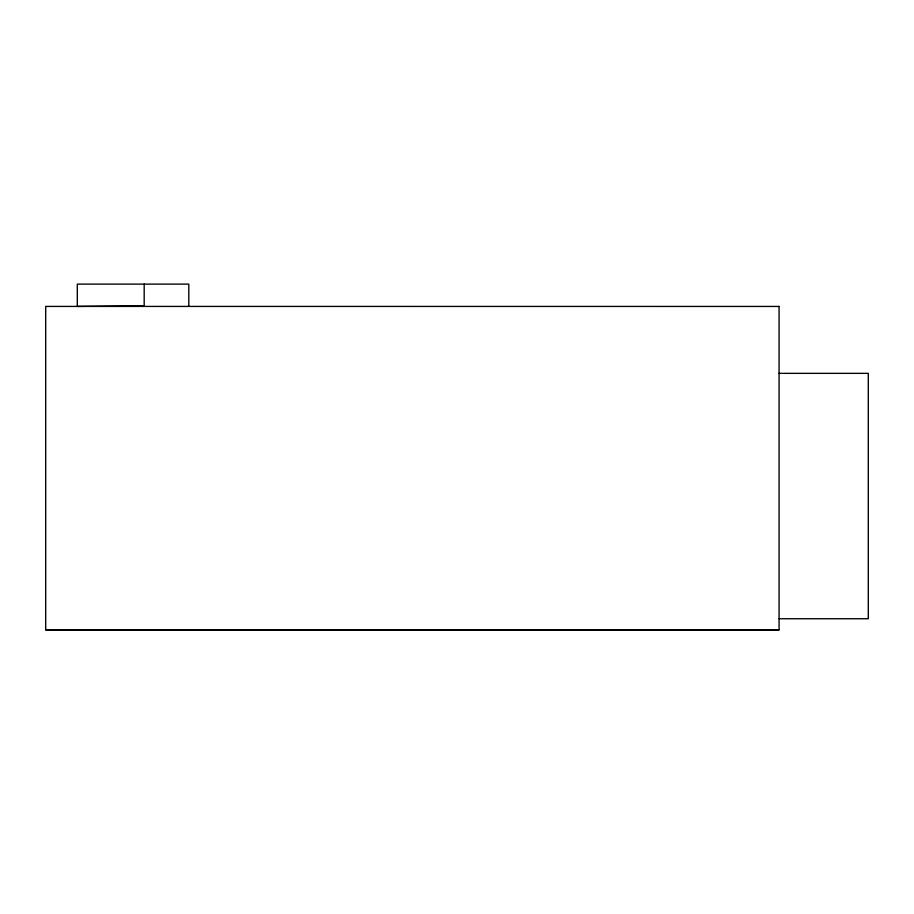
<?xml version="1.0" encoding="UTF-8"?>
<svg xmlns="http://www.w3.org/2000/svg" width="914" height="914" viewBox="0 0 914 914"><rect width="100%" height="100%" fill="white"/><g stroke="black" fill="none" stroke-linecap="round" stroke-linejoin="round"><path stroke-width="1.37" d="M144.069 305.722L77.302 306.418L77.302 284.117L188.798 284.117L188.798 306.418M779.071 373.346L868.3 373.346L868.3 618.732L779.071 618.732M45.7 629.78L779.071 629.78M144.184 284.117L144.184 306.418M779.071 306.441L45.7 306.418L45.7 629.883L779.071 629.883L779.071 306.418"/></g></svg>
